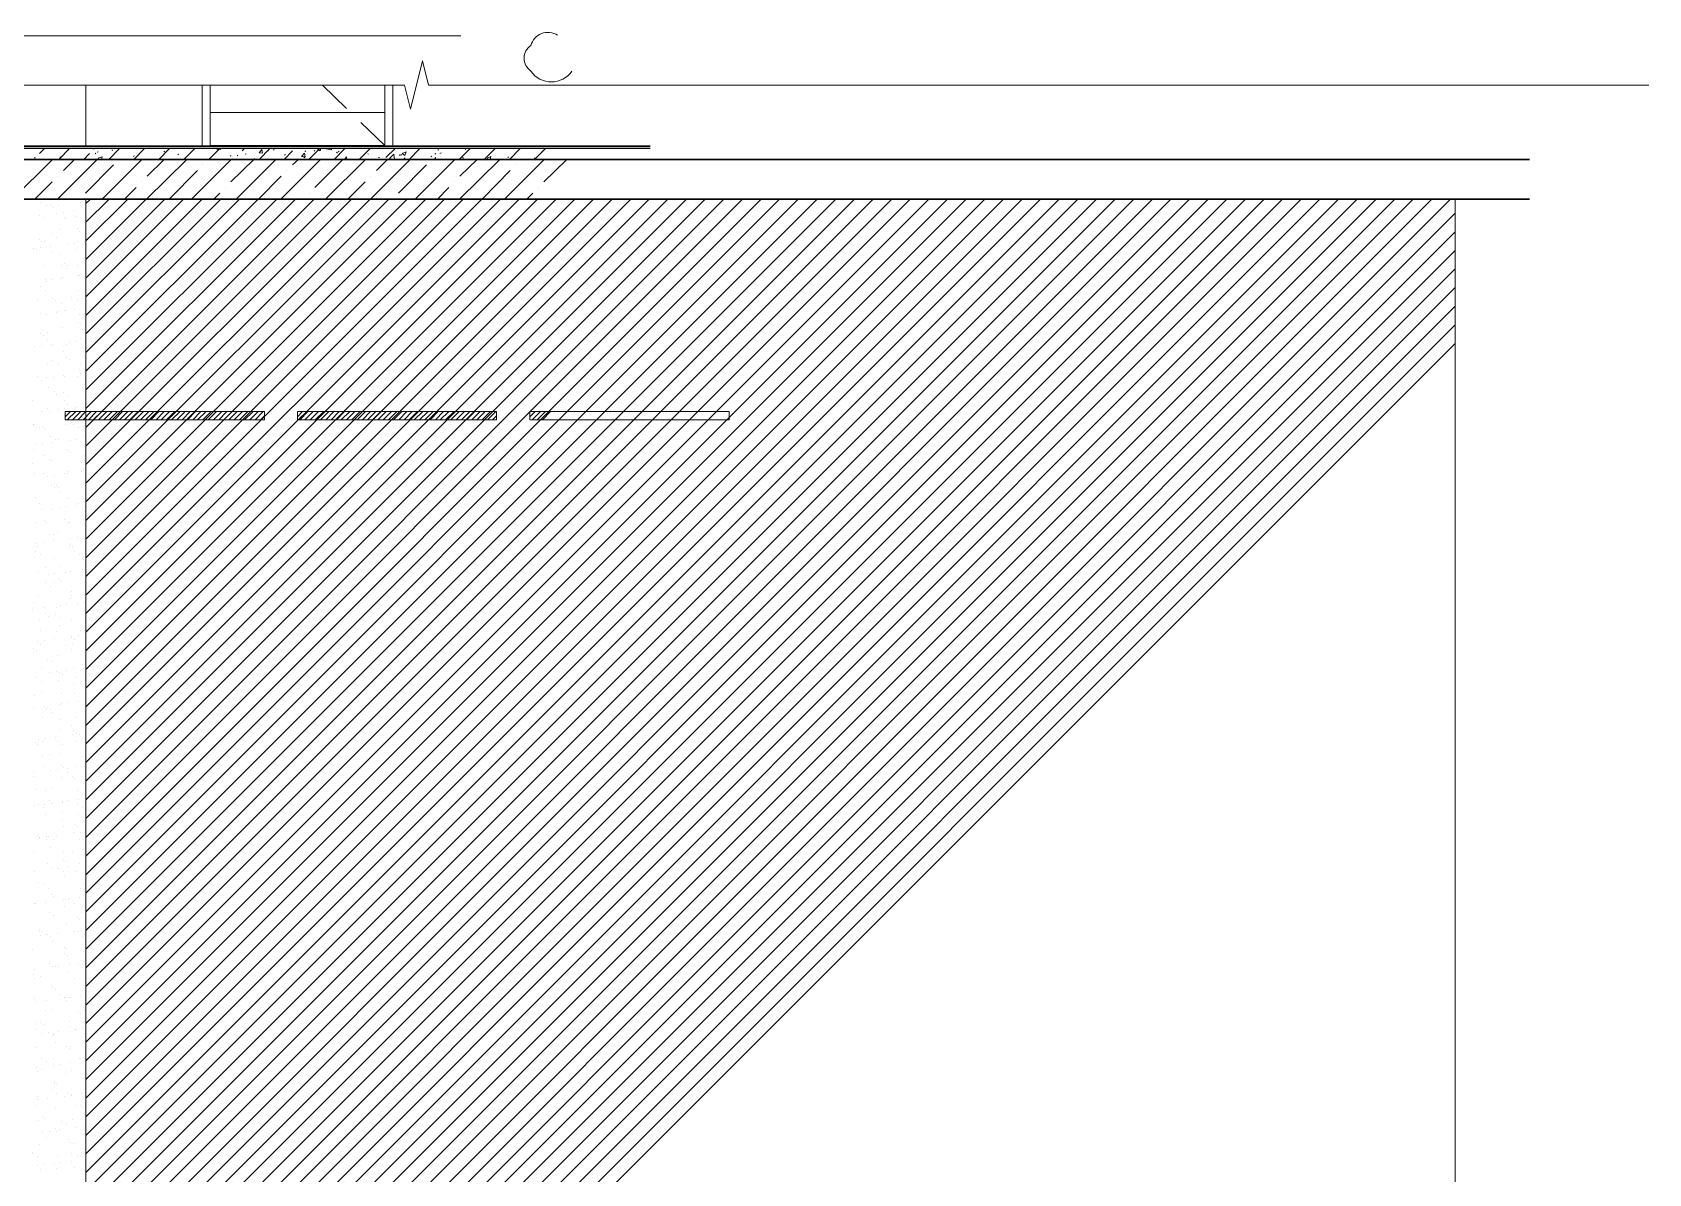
# Model space of a CAD drawing. Header units: millimetres. Extents: x -356862 to 418287, y 0 to 839748.
# Drawn here: x 408325 to 418287, y 771051 to 778084 of the extents above; entities that cross this region are included whole.
import ezdxf

# ---------------------------------------------------------------- set-up
doc = ezdxf.new("R2010")
doc.units = ezdxf.units.MM
doc.layers.add('PDF _Геометрия', color=7, linetype='Continuous', true_color=0xbababa)

msp = doc.modelspace()

# ---------------------------------------------------------------- linework, layer by layer
at = {"layer": 'PDF _Геометрия', "color": 251, "lineweight": 20, "true_color": 0x545454}
msp.add_lwpolyline([(407541.8742, 775773.0738), (407541.8742, 775799.0532), (407541.8742, 778063.5893), (407695.5855, 778063.5893), (410964.6577, 778063.5893)], dxfattribs=at)
at = {"layer": 'PDF _Геометрия', "color": 7, "lineweight": 5}
for points in [[(418286.5134, 777758.3315), (410765.4824, 777758.3315), (410728.6783, 777907.713), (410655.0701, 777611.1151), (410618.266, 777758.3315), (403097.235, 777758.3315), (403008.4721, 777758.3315)], [(409371.2556, 777383.7955), (409371.2556, 777758.3315)], [(409421.0495, 777589.4656), (409421.0495, 777758.3315)], [(410113.833, 777758.3315), (410261.0495, 777615.445)], [(410349.8123, 777528.847), (410497.0288, 777385.9604)], [(412131.5649, 777383.7955), (403097.235, 777383.7955)], [(412131.5649, 777379.4656), (403097.235, 777379.4656)], [(412131.5649, 777368.6408), (403097.235, 777368.6408)]]:
    msp.add_lwpolyline(points, dxfattribs=at)
at = {"layer": 'PDF _Геометрия', "color": 7, "lineweight": 9}
for points in [[(408654.6577, 777758.3315), (408654.6577, 777383.7955)], [(408654.6577, 777056.8882), (408654.6577, 768791.1151)]]:
    msp.add_lwpolyline(points, dxfattribs=at)
at = {"layer": 'PDF _Геометрия', "color": 7, "lineweight": 5}
for points in [[(410497.0288, 777589.4656), (410497.0288, 777758.3315)], [(410546.8227, 777383.7955), (410546.8227, 777758.3315)], [(410497.0288, 777385.9604), (410497.0288, 777589.4656), (409421.0495, 777589.4656), (409421.0495, 777385.9604)]]:
    msp.add_lwpolyline(points, close=True, dxfattribs=at)
at = {"layer": 'PDF _Геометрия', "lineweight": 5}
for points in [[(408368.8845, 777338.3315), (408399.1938, 777368.6408)], [(408392.6989, 777364.3109), (408397.0288, 777368.6408)], [(408487.9567, 777301.5274), (408552.9051, 777368.6408)], [(408641.668, 777301.5274), (408676.3072, 777338.3315)], [(408702.2866, 777364.3109), (408708.7814, 777368.6408)], [(408710.9464, 777340.4965), (408715.2763, 777336.1666)], [(408723.9361, 777344.8264), (408730.4309, 777346.9913)], [(408795.3794, 777301.5274), (408862.4928, 777368.6408)], [(408814.8639, 777357.8161), (408821.3587, 777357.8161)], [(408949.0907, 777301.5274), (409016.2041, 777368.6408)], [(409104.967, 777301.5274), (409169.9154, 777368.6408)], [(409135.2763, 777346.9913), (409141.7711, 777351.3212)], [(409258.6783, 777301.5274), (409325.7917, 777368.6408)], [(409410.2247, 777301.5274), (409412.3897, 777301.5274), (409479.5031, 777368.6408)], [(409436.2041, 777368.6408), (409438.369, 777366.4759)], [(409481.668, 777368.6408), (409483.833, 777362.146), (409462.1835, 777364.3109), (409464.3484, 777368.6408)], [(409618.0598, 777353.4862), (409633.2144, 777368.6408)], [(409618.0598, 777368.6408), (409622.3897, 777366.4759)], [(409635.3794, 777334.0017), (409641.8742, 777336.1666)], [(409721.9773, 777301.5274), (409789.0907, 777368.6408)], [(409773.9361, 777353.4862), (409780.4309, 777353.4862)], [(409810.7402, 777362.146), (409815.0701, 777357.8161)], [(409875.6886, 777301.5274), (409927.6474, 777353.4862)], [(410003.4206, 777353.4862), (410009.9154, 777349.1563)], [(410029.4, 777301.5274), (410096.5134, 777368.6408)], [(410061.8742, 777351.3212), (410066.2041, 777355.6511)], [(410103.0082, 777368.6408), (410098.6783, 777353.4862), (410081.3587, 777366.4759), (410087.8536, 777368.6408)], [(410167.9567, 777368.6408), (410167.9567, 777359.981), (410135.4824, 777366.4759), (410139.8123, 777368.6408)], [(410185.2763, 777301.5274), (410250.2247, 777368.6408)], [(410198.266, 777344.8264), (410204.7608, 777340.4965)], [(410209.0907, 777351.3212), (410215.5855, 777346.9913)], [(410338.9876, 777301.5274), (410406.101, 777368.6408)], [(410393.1113, 777336.1666), (410397.4412, 777334.0017)], [(410503.5237, 777312.3522), (410559.8123, 777368.6408)], [(410646.4103, 777301.5274), (410713.5237, 777368.6408)], [(410804.4515, 777334.0017), (410810.9464, 777338.3315)], [(410823.9361, 777359.981), (410830.4309, 777359.981)], [(410836.9257, 777338.3315), (410843.4206, 777342.6614)], [(410955.9979, 777301.5274), (411023.1113, 777368.6408)], [(410992.802, 777359.981), (410997.1319, 777362.146)], [(411109.7093, 777301.5274), (411176.8227, 777368.6408)], [(411265.5855, 777301.5274), (411330.534, 777368.6408)], [(411419.2969, 777301.5274), (411486.4103, 777368.6408)], [(411466.9257, 777353.4862), (411471.2556, 777349.1563)], [(408202.1835, 777056.8882), (408448.9876, 777301.5274)], [(408338.5752, 777308.0223), (408342.9051, 777312.3522)], [(408479.2969, 777056.8882), (408723.9361, 777301.5274)], [(408494.4515, 777314.5171), (408500.9464, 777316.6821)], [(408498.7814, 777303.6924), (408500.9464, 777301.5274)], [(408516.101, 777232.2491), (408585.3794, 777301.5274)], [(408652.4928, 777093.6924), (408825.6886, 777266.8882)], [(408736.9257, 777301.5274), (408730.4309, 777308.0223), (408754.2453, 777316.6821), (408749.9154, 777301.5274)], [(408754.2453, 777056.8882), (408998.8845, 777301.5274)], [(408860.3278, 777301.5274), (408860.3278, 777301.5274)], [(408946.9257, 777318.847), (408953.4206, 777323.1769)], [(409029.1938, 777056.8882), (409275.9979, 777301.5274)], [(409031.3587, 777197.6099), (409137.4412, 777301.5274)], [(409221.8742, 777334.0017), (409226.2041, 777329.6718)], [(409306.3072, 777056.8882), (409550.9464, 777301.5274)], [(409375.5855, 777266.8882), (409375.5855, 777266.8882)], [(409544.4515, 777323.1769), (409550.9464, 777323.1769)], [(409548.7814, 777162.9707), (409689.5031, 777301.5274)], [(409581.2556, 777056.8882), (409825.8948, 777301.5274)], [(409587.7505, 777323.1769), (409592.0804, 777327.5068)], [(409691.668, 777301.5274), (409695.9979, 777305.8573)], [(409856.2041, 777056.8882), (410100.8433, 777301.5274)], [(409877.8536, 777327.5068), (409884.3484, 777331.8367)], [(409927.6474, 777266.8882), (409964.4515, 777301.5274)], [(409996.9257, 777316.6821), (410003.4206, 777310.1872)], [(410066.2041, 777128.3315), (410237.235, 777301.5274)], [(410131.1526, 777056.8882), (410377.9567, 777301.5274)], [(410248.0598, 777301.5274), (410261.0495, 777316.6821), (410263.2144, 777301.5274)], [(410408.266, 777056.8882), (410652.9051, 777301.5274)], [(410445.0701, 777232.2491), (410514.3484, 777301.5274)], [(410458.0598, 777312.3522), (410464.5546, 777312.3522)], [(410542.4928, 777301.5274), (410525.1732, 777305.8573), (410553.3175, 777334.0017), (410557.6474, 777301.5274)], [(410581.4618, 777093.6924), (410754.6577, 777266.8882)], [(410585.7917, 777329.6718), (410592.2866, 777325.3419)], [(410594.4515, 777329.6718), (410600.9464, 777329.6718)], [(410616.101, 777305.8573), (410622.5959, 777310.1872)], [(410683.2144, 777056.8882), (410927.8536, 777301.5274)], [(410780.6371, 777321.012), (410787.1319, 777316.6821)], [(410789.2969, 777301.5274), (410789.2969, 777301.5274)], [(410802.2866, 777301.5274), (410810.9464, 777312.3522)], [(410958.1629, 777056.8882), (411204.967, 777301.5274)], [(410960.3278, 777197.6099), (411066.4103, 777301.5274)], [(410975.4824, 777312.3522), (410981.9773, 777308.0223)], [(411146.5134, 777301.5274), (411150.8433, 777318.847), (411127.0288, 777308.0223), (411133.5237, 777301.5274)], [(411170.3278, 777303.6924), (411172.4928, 777301.5274)], [(411235.2763, 777056.8882), (411479.9154, 777301.5274)], [(411254.7608, 777316.6821), (411259.0907, 777312.3522)], [(411304.5546, 777266.8882), (411304.5546, 777266.8882)], [(411339.1938, 777301.5274), (411341.3587, 777301.5274)], [(411417.1319, 777308.0223), (411423.6268, 777308.0223)], [(411477.7505, 777162.9707), (411618.4721, 777301.5274)], [(408340.7402, 777056.8882), (408446.8227, 777162.9707)], [(408481.4618, 777197.6099), (408481.4618, 777197.6099)], [(408996.7196, 777162.9707), (408996.7196, 777162.9707)], [(409169.9154, 777059.0532), (409343.1113, 777232.2491)], [(409717.6474, 777056.8882), (409858.369, 777197.6099)], [(409893.0082, 777232.2491), (409893.0082, 777232.2491)], [(410269.7093, 777056.8882), (410375.7917, 777162.9707)], [(410410.4309, 777197.6099), (410410.4309, 777197.6099)], [(410925.6886, 777162.9707), (410925.6886, 777162.9707)], [(411098.8845, 777059.0532), (411269.9154, 777232.2491)], [(408617.8536, 777059.0532), (408617.8536, 777059.0532)], [(408892.802, 777056.8882), (408964.2453, 777128.3315)], [(409442.6989, 777056.8882), (409479.5031, 777093.6924)], [(409514.1422, 777128.3315), (409514.1422, 777128.3315)], [(409994.7608, 777056.8882), (409996.9257, 777059.0532)], [(410031.5649, 777093.6924), (410031.5649, 777093.6924)], [(410546.8227, 777059.0532), (410546.8227, 777059.0532)], [(410821.7711, 777056.8882), (410891.0495, 777128.3315)], [(411371.668, 777056.8882), (411408.4721, 777093.6924)], [(411443.1113, 777128.3315), (411443.1113, 777128.3315)]]:
    msp.add_lwpolyline(points, dxfattribs=at)
for points in [[(409739.2969, 777362.146), (409743.6268, 777340.4965), (409721.9773, 777342.6614)], [(410001.2556, 777340.4965), (410005.5855, 777316.6821), (409983.9361, 777318.847)], [(410629.0907, 777346.9913), (410620.4309, 777325.3419), (410603.1113, 777338.3315)]]:
    msp.add_lwpolyline(points, close=True, dxfattribs=at)
at = {"layer": 'PDF _Геометрия', "color": 7, "lineweight": 30}
for points in [[(417552.5959, 777301.5274), (403097.235, 777301.5274)], [(403097.235, 777056.8882), (417552.5959, 777056.8882)]]:
    msp.add_lwpolyline(points, dxfattribs=at)
at = {"layer": 'PDF _Геометрия', "color": 24, "lineweight": 18, "true_color": 0xa12502}
msp.add_lwpolyline([(407938.0598, 768791.1151), (408654.6577, 768791.1151), (408654.6577, 777056.8882), (407938.0598, 777056.8882)], close=True, dxfattribs=at)
for points in [[(408377.5443, 777037.4037), (408377.5443, 777037.4037)], [(408620.0185, 777037.4037), (408620.0185, 777037.4037)], [(408366.7196, 776957.3006), (408366.7196, 776957.3006)], [(408390.534, 776944.3109), (408390.534, 776944.3109)], [(408410.0185, 777015.7542), (408410.0185, 777015.7542)], [(408440.3278, 777020.0841), (408440.3278, 777020.0841)], [(408455.4824, 777007.0944), (408455.4824, 777007.0944)], [(408472.802, 776970.2903), (408472.802, 776970.2903)], [(408485.7917, 777017.9192), (408485.7917, 777017.9192)], [(408513.9361, 776976.7852), (408513.9361, 776976.7852)], [(408522.5959, 776944.3109), (408522.5959, 776944.3109)], [(408529.0907, 776939.981), (408529.0907, 776939.981)], [(408576.7196, 776985.445), (408576.7196, 776985.445)], [(408596.2041, 776948.6408), (408596.2041, 776948.6408)], [(408654.6577, 777015.7542), (408654.6577, 777015.7542)], [(408440.3278, 776842.5584), (408440.3278, 776842.5584)], [(408490.1216, 776866.3728), (408490.1216, 776866.3728)], [(408600.534, 776872.8676), (408600.534, 776872.8676)], [(408613.5237, 776859.8779), (408613.5237, 776859.8779)], [(408334.2453, 776751.6305), (408334.2453, 776751.6305)], [(408349.4, 776745.1357), (408349.4, 776745.1357)], [(408366.7196, 776805.7542), (408366.7196, 776805.7542)], [(408375.3794, 776755.9604), (408375.3794, 776755.9604)], [(408379.7093, 776792.7645), (408379.7093, 776792.7645)], [(408397.0288, 776794.9295), (408397.0288, 776794.9295)], [(408438.1629, 776764.6202), (408438.1629, 776764.6202)], [(408474.967, 776820.9089), (408474.967, 776820.9089)], [(408544.2453, 776779.7748), (408544.2453, 776779.7748)], [(408585.3794, 776784.1047), (408585.3794, 776784.1047)], [(408591.8742, 776745.1357), (408591.8742, 776745.1357)], [(408600.534, 776797.0944), (408600.534, 776797.0944)], [(408648.1629, 776792.7645), (408648.1629, 776792.7645)], [(408401.3587, 776645.548), (408401.3587, 776645.548)], [(408446.8227, 776729.981), (408446.8227, 776729.981)], [(408494.4515, 776716.9913), (408494.4515, 776716.9913)], [(408503.1113, 776645.548), (408503.1113, 776645.548)], [(408524.7608, 776658.5377), (408524.7608, 776658.5377)], [(408539.9154, 776645.548), (408539.9154, 776645.548)], [(408604.8639, 776647.713), (408604.8639, 776647.713)], [(408407.8536, 776558.9501), (408407.8536, 776558.9501)], [(408412.1835, 776550.2903), (408412.1835, 776550.2903)], [(408446.8227, 776563.28), (408446.8227, 776563.28)], [(408500.9464, 776567.6099), (408500.9464, 776567.6099)], [(408511.7711, 776571.9398), (408511.7711, 776571.9398)], [(408537.7505, 776626.0635), (408537.7505, 776626.0635)], [(408607.0288, 776582.7645), (408607.0288, 776582.7645)], [(408617.8536, 776587.0944), (408617.8536, 776587.0944)], [(408373.2144, 776515.6511), (408373.2144, 776515.6511)], [(408405.6886, 776494.0017), (408405.6886, 776494.0017)], [(408451.1526, 776444.2078), (408451.1526, 776444.2078)], [(408565.8948, 776450.7027), (408565.8948, 776450.7027)], [(408609.1938, 776496.1666), (408609.1938, 776496.1666)], [(408358.0598, 776429.0532), (408358.0598, 776429.0532)], [(408373.2144, 776353.28), (408373.2144, 776353.28)], [(408410.0185, 776344.6202), (408410.0185, 776344.6202)], [(408466.3072, 776431.2181), (408466.3072, 776431.2181)], [(408474.967, 776355.445), (408474.967, 776355.445)], [(408479.2969, 776366.2697), (408479.2969, 776366.2697)], [(408505.2763, 776416.0635), (408505.2763, 776416.0635)], [(408520.4309, 776372.7645), (408520.4309, 776372.7645)], [(408533.4206, 776368.4346), (408533.4206, 776368.4346)], [(408583.2144, 776379.2594), (408583.2144, 776379.2594)], [(408600.534, 776431.2181), (408600.534, 776431.2181)], [(408615.6886, 776346.7852), (408615.6886, 776346.7852)], [(408386.2041, 776255.8573), (408386.2041, 776255.8573)], [(408509.6062, 776266.6821), (408509.6062, 776266.6821)], [(408611.3587, 776296.9913), (408611.3587, 776296.9913)], [(408624.3484, 776284.0017), (408624.3484, 776284.0017)], [(408630.8433, 776255.8573), (408630.8433, 776255.8573)], [(408340.7402, 776145.445), (408340.7402, 776145.445)], [(408375.3794, 776229.8779), (408375.3794, 776229.8779)], [(408381.8742, 776151.9398), (408381.8742, 776151.9398)], [(408390.534, 776216.8882), (408390.534, 776216.8882)], [(408416.5134, 776193.0738), (408416.5134, 776193.0738)], [(408420.8433, 776234.2078), (408420.8433, 776234.2078)], [(408444.6577, 776160.5996), (408444.6577, 776160.5996)], [(408457.6474, 776154.1047), (408457.6474, 776154.1047)], [(408537.7505, 776158.4346), (408537.7505, 776158.4346)], [(408550.7402, 776173.5893), (408550.7402, 776173.5893)], [(408591.8742, 776180.0841), (408591.8742, 776180.0841)], [(408620.0185, 776197.4037), (408620.0185, 776197.4037)], [(408654.6577, 776188.7439), (408654.6577, 776188.7439)], [(408420.8433, 776043.6924), (408420.8433, 776043.6924)], [(408451.1526, 776061.012), (408451.1526, 776061.012)], [(408513.9361, 776115.1357), (408513.9361, 776115.1357)], [(408535.5855, 776082.6614), (408535.5855, 776082.6614)], [(408550.7402, 776069.6718), (408550.7402, 776069.6718)], [(408624.3484, 776045.8573), (408624.3484, 776045.8573)], [(408358.0598, 775963.5893), (408358.0598, 775963.5893)], [(408412.1835, 775954.9295), (408412.1835, 775954.9295)], [(408453.3175, 775959.2594), (408453.3175, 775959.2594)], [(408483.6268, 776039.3625), (408483.6268, 776039.3625)], [(408516.101, 775967.9192), (408516.101, 775967.9192)], [(408520.4309, 775965.7542), (408520.4309, 775965.7542)], [(408600.534, 775963.5893), (408600.534, 775963.5893)], [(408617.8536, 776006.8882), (408617.8536, 776006.8882)], [(408622.1835, 775980.9089), (408622.1835, 775980.9089)], [(408384.0391, 775939.7748), (408384.0391, 775939.7748)], [(408425.1732, 775894.3109), (408425.1732, 775894.3109)], [(408461.9773, 775868.3315), (408461.9773, 775868.3315)], [(408474.967, 775855.3419), (408474.967, 775855.3419)], [(408513.9361, 775866.1666), (408513.9361, 775866.1666)], [(408546.4103, 775844.5171), (408546.4103, 775844.5171)], [(408630.8433, 775896.4759), (408630.8433, 775896.4759)], [(408325.5855, 775816.3728), (408325.5855, 775816.3728)], [(408379.7093, 775747.0944), (408379.7093, 775747.0944)], [(408420.8433, 775768.7439), (408420.8433, 775768.7439)], [(408431.668, 775742.7645), (408431.668, 775742.7645)], [(408485.7917, 775762.2491), (408485.7917, 775762.2491)], [(408524.7608, 775816.3728), (408524.7608, 775816.3728)], [(408524.7608, 775766.579), (408524.7608, 775766.579)], [(408544.2453, 775792.5584), (408544.2453, 775792.5584)], [(408589.7093, 775775.2388), (408589.7093, 775775.2388)], [(408635.1732, 775747.0944), (408635.1732, 775747.0944)], [(408329.9154, 775666.9913), (408329.9154, 775666.9913)], [(408334.2453, 775669.1563), (408334.2453, 775669.1563)], [(408366.7196, 775647.5068), (408366.7196, 775647.5068)], [(408386.2041, 775654.0017), (408386.2041, 775654.0017)], [(408529.0907, 775664.8264), (408529.0907, 775664.8264)], [(408576.7196, 775669.1563), (408576.7196, 775669.1563)], [(408609.1938, 775649.6718), (408609.1938, 775649.6718)], [(408622.1835, 775721.1151), (408622.1835, 775721.1151)], [(408635.1732, 775708.1254), (408635.1732, 775708.1254)], [(408388.369, 775547.9192), (408388.369, 775547.9192)], [(408401.3587, 775641.012), (408401.3587, 775641.012)], [(408435.9979, 775593.3831), (408435.9979, 775593.3831)], [(408451.1526, 775554.414), (408451.1526, 775554.414)], [(408468.4721, 775578.2285), (408468.4721, 775578.2285)], [(408483.6268, 775573.8986), (408483.6268, 775573.8986)], [(408557.235, 775569.5687), (408557.235, 775569.5687)], [(408596.2041, 775573.8986), (408596.2041, 775573.8986)], [(408639.5031, 775595.548), (408639.5031, 775595.548)], [(408334.2453, 775515.445), (408334.2453, 775515.445)], [(408347.235, 775541.4243), (408347.235, 775541.4243)], [(408397.0288, 775474.3109), (408397.0288, 775474.3109)], [(408429.5031, 775452.6614), (408429.5031, 775452.6614)], [(408440.3278, 775444.0017), (408440.3278, 775444.0017)], [(408533.4206, 775515.445), (408533.4206, 775515.445)], [(408546.4103, 775506.7852), (408546.4103, 775506.7852)], [(408561.5649, 775493.7955), (408561.5649, 775493.7955)], [(408639.5031, 775474.3109), (408639.5031, 775474.3109)], [(408643.833, 775446.1666), (408643.833, 775446.1666)], [(408327.7505, 775424.5171), (408327.7505, 775424.5171)], [(408340.7402, 775366.0635), (408340.7402, 775366.0635)], [(408394.8639, 775363.8986), (408394.8639, 775363.8986)], [(408418.6783, 775348.7439), (408418.6783, 775348.7439)], [(408459.8123, 775355.2388), (408459.8123, 775355.2388)], [(408522.5959, 775363.8986), (408522.5959, 775363.8986)], [(408539.9154, 775363.8986), (408539.9154, 775363.8986)], [(408546.4103, 775376.8882), (408546.4103, 775376.8882)], [(408628.6783, 775431.012), (408628.6783, 775431.012)], [(408628.6783, 775376.8882), (408628.6783, 775376.8882)], [(408444.6577, 775292.4553), (408444.6577, 775292.4553)], [(408459.8123, 775279.4656), (408459.8123, 775279.4656)], [(408472.802, 775292.4553), (408472.802, 775292.4553)], [(408485.7917, 775279.4656), (408485.7917, 775279.4656)], [(408492.2866, 775257.8161), (408492.2866, 775257.8161)], [(408650.3278, 775294.6202), (408650.3278, 775294.6202)], [(408345.0701, 775216.6821), (408345.0701, 775216.6821)], [(408366.7196, 775182.0429), (408366.7196, 775182.0429)], [(408490.1216, 775156.0635), (408490.1216, 775156.0635)], [(408531.2556, 775162.5584), (408531.2556, 775162.5584)], [(408544.2453, 775214.5171), (408544.2453, 775214.5171)], [(408555.0701, 775216.6821), (408555.0701, 775216.6821)], [(408594.0391, 775171.2181), (408594.0391, 775171.2181)], [(408611.3587, 775182.0429), (408611.3587, 775182.0429)], [(408633.0082, 775145.2388), (408633.0082, 775145.2388)], [(408654.6577, 775145.2388), (408654.6577, 775145.2388)], [(408349.4, 775065.1357), (408349.4, 775065.1357)], [(408384.0391, 775143.0738), (408384.0391, 775143.0738)], [(408397.0288, 775078.1254), (408397.0288, 775078.1254)], [(408412.1835, 775065.1357), (408412.1835, 775065.1357)], [(408451.1526, 775143.0738), (408451.1526, 775143.0738)], [(408522.5959, 775084.6202), (408522.5959, 775084.6202)], [(408548.5752, 775065.1357), (408548.5752, 775065.1357)], [(408555.0701, 775062.9707), (408555.0701, 775062.9707)], [(408645.9979, 775132.2491), (408645.9979, 775132.2491)], [(408431.668, 774987.1975), (408431.668, 774987.1975)], [(408455.4824, 774991.5274), (408455.4824, 774991.5274)], [(408455.4824, 774950.3934), (408455.4824, 774950.3934)], [(408479.2969, 775002.3522), (408479.2969, 775002.3522)], [(408561.5649, 774965.548), (408561.5649, 774965.548)], [(408602.6989, 774969.8779), (408602.6989, 774969.8779)], [(408336.4103, 774848.6408), (408336.4103, 774848.6408)], [(408342.9051, 774887.6099), (408342.9051, 774887.6099)], [(408351.5649, 774937.4037), (408351.5649, 774937.4037)], [(408353.7299, 774915.7542), (408353.7299, 774915.7542)], [(408375.3794, 774868.1254), (408375.3794, 774868.1254)], [(408392.6989, 774941.7336), (408392.6989, 774941.7336)], [(408555.0701, 774913.5893), (408555.0701, 774913.5893)], [(408557.235, 774930.9089), (408557.235, 774930.9089)], [(408572.3897, 774917.9192), (408572.3897, 774917.9192)], [(408585.3794, 774887.6099), (408585.3794, 774887.6099)], [(408617.8536, 774868.1254), (408617.8536, 774868.1254)], [(408639.5031, 774855.1357), (408639.5031, 774855.1357)], [(408360.2247, 774764.2078), (408360.2247, 774764.2078)], [(408405.6886, 774788.0223), (408405.6886, 774788.0223)], [(408459.8123, 774842.146), (408459.8123, 774842.146)], [(408464.1422, 774749.0532), (408464.1422, 774749.0532)], [(408494.4515, 774792.3522), (408494.4515, 774792.3522)], [(408529.0907, 774757.713), (408529.0907, 774757.713)], [(408559.4, 774764.2078), (408559.4, 774764.2078)], [(408635.1732, 774772.8676), (408635.1732, 774772.8676)], [(408405.6886, 774692.7645), (408405.6886, 774692.7645)], [(408425.1732, 774744.7233), (408425.1732, 774744.7233)], [(408438.1629, 774671.1151), (408438.1629, 774671.1151)], [(408464.1422, 774692.7645), (408464.1422, 774692.7645)], [(408483.6268, 774716.579), (408483.6268, 774716.579)], [(408496.6165, 774703.5893), (408496.6165, 774703.5893)], [(408648.1629, 774692.7645), (408648.1629, 774692.7645)], [(408329.9154, 774571.5274), (408329.9154, 774571.5274)], [(408364.5546, 774614.8264), (408364.5546, 774614.8264)], [(408496.6165, 774552.0429), (408496.6165, 774552.0429)], [(408537.7505, 774558.5377), (408537.7505, 774558.5377)], [(408557.235, 774597.5068), (408557.235, 774597.5068)], [(408563.7299, 774614.8264), (408563.7299, 774614.8264)], [(408565.8948, 774640.8058), (408565.8948, 774640.8058)], [(408600.534, 774565.0326), (408600.534, 774565.0326)], [(408641.668, 774569.3625), (408641.668, 774569.3625)], [(408327.7505, 774530.3934), (408327.7505, 774530.3934)], [(408368.8845, 774465.445), (408368.8845, 774465.445)], [(408390.534, 774539.0532), (408390.534, 774539.0532)], [(408407.8536, 774502.2491), (408407.8536, 774502.2491)], [(408423.0082, 774487.0944), (408423.0082, 774487.0944)], [(408468.4721, 774497.9192), (408468.4721, 774497.9192)], [(408470.6371, 774541.2181), (408470.6371, 774541.2181)], [(408500.9464, 774476.2697), (408500.9464, 774476.2697)], [(408568.0598, 774463.28), (408568.0598, 774463.28)], [(408377.5443, 774400.4965), (408377.5443, 774400.4965)], [(408474.967, 774391.8367), (408474.967, 774391.8367)], [(408490.1216, 774426.4759), (408490.1216, 774426.4759)], [(408568.0598, 774359.3625), (408568.0598, 774359.3625)], [(408568.0598, 774355.0326), (408568.0598, 774355.0326)], [(408609.1938, 774365.8573), (408609.1938, 774365.8573)], [(408620.0185, 774400.4965), (408620.0185, 774400.4965)], [(408334.2453, 774285.7542), (408334.2453, 774285.7542)], [(408347.235, 774272.7645), (408347.235, 774272.7645)], [(408358.0598, 774331.2181), (408358.0598, 774331.2181)], [(408375.3794, 774313.8986), (408375.3794, 774313.8986)], [(408399.1938, 774337.713), (408399.1938, 774337.713)], [(408461.9773, 774346.3728), (408461.9773, 774346.3728)], [(408531.2556, 774303.0738), (408531.2556, 774303.0738)], [(408563.7299, 774281.4243), (408563.7299, 774281.4243)], [(408574.5546, 774313.8986), (408574.5546, 774313.8986)], [(408583.2144, 774342.0429), (408583.2144, 774342.0429)], [(408650.3278, 774279.2594), (408650.3278, 774279.2594)], [(408379.7093, 774164.5171), (408379.7093, 774164.5171)], [(408416.5134, 774212.146), (408416.5134, 774212.146)], [(408440.3278, 774205.6511), (408440.3278, 774205.6511)], [(408479.2969, 774242.4553), (408479.2969, 774242.4553)], [(408533.4206, 774153.6924), (408533.4206, 774153.6924)], [(408578.8845, 774162.3522), (408578.8845, 774162.3522)], [(408639.5031, 774166.6821), (408639.5031, 774166.6821)], [(408351.5649, 774106.0635), (408351.5649, 774106.0635)], [(408384.0391, 774086.579), (408384.0391, 774086.579)], [(408429.5031, 774140.7027), (408429.5031, 774140.7027)], [(408470.6371, 774145.0326), (408470.6371, 774145.0326)], [(408483.6268, 774090.9089), (408483.6268, 774090.9089)], [(408494.4515, 774140.7027), (408494.4515, 774140.7027)], [(408507.4412, 774127.713), (408507.4412, 774127.713)], [(408576.7196, 774064.9295), (408576.7196, 774064.9295)], [(408594.0391, 774108.2285), (408594.0391, 774108.2285)], [(408626.5134, 774086.579), (408626.5134, 774086.579)], [(408340.7402, 773995.6511), (408340.7402, 773995.6511)], [(408384.0391, 774015.1357), (408384.0391, 774015.1357)], [(408503.1113, 774010.8058), (408503.1113, 774010.8058)], [(408542.0804, 773952.3522), (408542.0804, 773952.3522)], [(408583.2144, 774012.9707), (408583.2144, 774012.9707)], [(408607.0288, 773961.012), (408607.0288, 773961.012)], [(408652.4928, 773993.4862), (408652.4928, 773993.4862)], [(408332.0804, 773924.2078), (408332.0804, 773924.2078)], [(408388.369, 773863.5893), (408388.369, 773863.5893)], [(408397.0288, 773932.8676), (408397.0288, 773932.8676)], [(408414.3484, 773911.2181), (408414.3484, 773911.2181)], [(408418.6783, 773924.2078), (408418.6783, 773924.2078)], [(408433.833, 773911.2181), (408433.833, 773911.2181)], [(408446.8227, 773891.7336), (408446.8227, 773891.7336)], [(408490.1216, 773941.5274), (408490.1216, 773941.5274)], [(408500.9464, 773850.5996), (408500.9464, 773850.5996)], [(408503.1113, 773948.0223), (408503.1113, 773948.0223)], [(408587.5443, 773863.5893), (408587.5443, 773863.5893)], [(408494.4515, 773789.981), (408494.4515, 773789.981)], [(408565.8948, 773815.9604), (408565.8948, 773815.9604)], [(408574.5546, 773755.3419), (408574.5546, 773755.3419)], [(408578.8845, 773779.1563), (408578.8845, 773779.1563)], [(408594.0391, 773766.1666), (408594.0391, 773766.1666)], [(408613.5237, 773759.6718), (408613.5237, 773759.6718)], [(408345.0701, 773709.8779), (408345.0701, 773709.8779)], [(408358.0598, 773696.8882), (408358.0598, 773696.8882)], [(408364.5546, 773727.1975), (408364.5546, 773727.1975)], [(408394.8639, 773714.2078), (408394.8639, 773714.2078)], [(408405.6886, 773733.6924), (408405.6886, 773733.6924)], [(408468.4721, 773740.1872), (408468.4721, 773740.1872)], [(408477.1319, 773716.3728), (408477.1319, 773716.3728)], [(408509.6062, 773694.7233), (408509.6062, 773694.7233)], [(408594.0391, 773712.0429), (408594.0391, 773712.0429)], [(408386.2041, 773618.9501), (408386.2041, 773618.9501)], [(408399.1938, 773562.6614), (408399.1938, 773562.6614)], [(408427.3381, 773634.1047), (408427.3381, 773634.1047)], [(408498.7814, 773640.5996), (408498.7814, 773640.5996)], [(408503.1113, 773564.8264), (408503.1113, 773564.8264)], [(408518.266, 773551.8367), (408518.266, 773551.8367)], [(408598.369, 773562.6614), (408598.369, 773562.6614)], [(408628.6783, 773621.1151), (408628.6783, 773621.1151)], [(408645.9979, 773562.6614), (408645.9979, 773562.6614)], [(408329.9154, 773521.5274), (408329.9154, 773521.5274)], [(408329.9154, 773499.8779), (408329.9154, 773499.8779)], [(408435.9979, 773534.5171), (408435.9979, 773534.5171)], [(408477.1319, 773541.012), (408477.1319, 773541.012)], [(408505.2763, 773491.2181), (408505.2763, 773491.2181)], [(408539.9154, 773549.6718), (408539.9154, 773549.6718)], [(408539.9154, 773521.5274), (408539.9154, 773521.5274)], [(408572.3897, 773499.8779), (408572.3897, 773499.8779)], [(408585.3794, 773489.0532), (408585.3794, 773489.0532)], [(408351.5649, 773419.7748), (408351.5649, 773419.7748)], [(408403.5237, 773413.28), (408403.5237, 773413.28)], [(408448.9876, 773424.1047), (408448.9876, 773424.1047)], [(408602.6989, 773413.28), (408602.6989, 773413.28)], [(408611.3587, 773356.9913), (408611.3587, 773356.9913)], [(408338.5752, 773320.1872), (408338.5752, 773320.1872)], [(408360.2247, 773326.6821), (408360.2247, 773326.6821)], [(408392.6989, 773305.0326), (408392.6989, 773305.0326)], [(408401.3587, 773328.847), (408401.3587, 773328.847)], [(408407.8536, 773263.8986), (408407.8536, 773263.8986)], [(408429.5031, 773348.3315), (408429.5031, 773348.3315)], [(408444.6577, 773335.3419), (408444.6577, 773335.3419)], [(408507.4412, 773341.8367), (408507.4412, 773341.8367)], [(408509.6062, 773339.6718), (408509.6062, 773339.6718)], [(408511.7711, 773274.7233), (408511.7711, 773274.7233)], [(408548.5752, 773348.3315), (408548.5752, 773348.3315)], [(408602.6989, 773326.6821), (408602.6989, 773326.6821)], [(408609.1938, 773261.7336), (408609.1938, 773261.7336)], [(408635.1732, 773305.0326), (408635.1732, 773305.0326)], [(408511.7711, 773229.2594), (408511.7711, 773229.2594)], [(408513.9361, 773190.2903), (408513.9361, 773190.2903)], [(408589.7093, 773203.28), (408589.7093, 773203.28)], [(408602.6989, 773190.2903), (408602.6989, 773190.2903)], [(408620.0185, 773155.6511), (408620.0185, 773155.6511)], [(408355.8948, 773134.0017), (408355.8948, 773134.0017)], [(408368.8845, 773123.1769), (408368.8845, 773123.1769)], [(408368.8845, 773121.012), (408368.8845, 773121.012)], [(408410.0185, 773127.5068), (408410.0185, 773127.5068)], [(408414.3484, 773112.3522), (408414.3484, 773112.3522)], [(408423.0082, 773129.6718), (408423.0082, 773129.6718)], [(408438.1629, 773058.2285), (408438.1629, 773058.2285)], [(408455.4824, 773110.1872), (408455.4824, 773110.1872)], [(408472.802, 773136.1666), (408472.802, 773136.1666)], [(408578.8845, 773151.3212), (408578.8845, 773151.3212)], [(408613.5237, 773112.3522), (408613.5237, 773112.3522)], [(408332.0804, 773034.414), (408332.0804, 773034.414)], [(408418.6783, 772962.9707), (408418.6783, 772962.9707)], [(408513.9361, 772986.7852), (408513.9361, 772986.7852)], [(408518.266, 773038.7439), (408518.266, 773038.7439)], [(408529.0907, 772973.7955), (408529.0907, 772973.7955)], [(408574.5546, 773034.414), (408574.5546, 773034.414)], [(408617.8536, 772960.8058), (408617.8536, 772960.8058)], [(408652.4928, 772958.6408), (408652.4928, 772958.6408)], [(408336.4103, 772915.3419), (408336.4103, 772915.3419)], [(408442.4928, 772930.4965), (408442.4928, 772930.4965)], [(408481.4618, 772934.8264), (408481.4618, 772934.8264)], [(408485.7917, 772934.8264), (408485.7917, 772934.8264)], [(408518.266, 772915.3419), (408518.266, 772915.3419)], [(408524.7608, 772889.3625), (408524.7608, 772889.3625)], [(408546.4103, 772943.4862), (408546.4103, 772943.4862)], [(408596.2041, 772913.1769), (408596.2041, 772913.1769)], [(408362.3897, 772843.8986), (408362.3897, 772843.8986)], [(408394.8639, 772837.4037), (408394.8639, 772837.4037)], [(408423.0082, 772811.4243), (408423.0082, 772811.4243)], [(408440.3278, 772772.4553), (408440.3278, 772772.4553)], [(408455.4824, 772759.4656), (408455.4824, 772759.4656)], [(408622.1835, 772811.4243), (408622.1835, 772811.4243)], [(408637.3381, 772839.5687), (408637.3381, 772839.5687)], [(408338.5752, 772718.3315), (408338.5752, 772718.3315)], [(408345.0701, 772716.1666), (408345.0701, 772716.1666)], [(408407.8536, 772724.8264), (408407.8536, 772724.8264)], [(408427.3381, 772662.0429), (408427.3381, 772662.0429)], [(408513.9361, 772737.8161), (408513.9361, 772737.8161)], [(408522.5959, 772696.6821), (408522.5959, 772696.6821)], [(408529.0907, 772739.981), (408529.0907, 772739.981)], [(408548.5752, 772739.981), (408548.5752, 772739.981)], [(408555.0701, 772744.3109), (408555.0701, 772744.3109)], [(408583.2144, 772718.3315), (408583.2144, 772718.3315)], [(408617.8536, 772750.8058), (408617.8536, 772750.8058)], [(408628.6783, 772662.0429), (408628.6783, 772662.0429)], [(408366.7196, 772558.1254), (408366.7196, 772558.1254)], [(408457.6474, 772642.5584), (408457.6474, 772642.5584)], [(408533.4206, 772588.4346), (408533.4206, 772588.4346)], [(408600.534, 772627.4037), (408600.534, 772627.4037)], [(408613.5237, 772614.414), (408613.5237, 772614.414)], [(408368.8845, 772545.1357), (408368.8845, 772545.1357)], [(408375.3794, 772516.9913), (408375.3794, 772516.9913)], [(408379.7093, 772545.1357), (408379.7093, 772545.1357)], [(408403.5237, 772523.4862), (408403.5237, 772523.4862)], [(408416.5134, 772523.4862), (408416.5134, 772523.4862)], [(408433.833, 772512.6614), (408433.833, 772512.6614)], [(408446.8227, 772482.3522), (408446.8227, 772482.3522)], [(408479.2969, 772532.146), (408479.2969, 772532.146)], [(408585.3794, 772545.1357), (408585.3794, 772545.1357)], [(408611.3587, 772545.1357), (408611.3587, 772545.1357)], [(408626.5134, 772551.6305), (408626.5134, 772551.6305)], [(408633.0082, 772510.4965), (408633.0082, 772510.4965)], [(408645.9979, 772523.4862), (408645.9979, 772523.4862)], [(408327.7505, 772430.3934), (408327.7505, 772430.3934)], [(408438.1629, 772361.1151), (408438.1629, 772361.1151)], [(408520.4309, 772447.713), (408520.4309, 772447.713)], [(408524.7608, 772410.9089), (408524.7608, 772410.9089)], [(408537.7505, 772439.0532), (408537.7505, 772439.0532)], [(408539.9154, 772397.9192), (408539.9154, 772397.9192)], [(408637.3381, 772361.1151), (408637.3381, 772361.1151)], [(408332.0804, 772281.012), (408332.0804, 772281.012)], [(408340.7402, 772311.3212), (408340.7402, 772311.3212)], [(408373.2144, 772268.0223), (408373.2144, 772268.0223)], [(408431.668, 772348.1254), (408431.668, 772348.1254)], [(408446.8227, 772326.4759), (408446.8227, 772326.4759)], [(408466.3072, 772328.6408), (408466.3072, 772328.6408)], [(408487.9567, 772330.8058), (408487.9567, 772330.8058)], [(408544.2453, 772289.6718), (408544.2453, 772289.6718)], [(408550.7402, 772339.4656), (408550.7402, 772339.4656)], [(408607.0288, 772337.3006), (408607.0288, 772337.3006)], [(408340.7402, 772252.8676), (408340.7402, 772252.8676)], [(408442.4928, 772211.7336), (408442.4928, 772211.7336)], [(408451.1526, 772196.579), (408451.1526, 772196.579)], [(408466.3072, 772183.5893), (408466.3072, 772183.5893)], [(408583.2144, 772252.8676), (408583.2144, 772252.8676)], [(408641.668, 772209.5687), (408641.668, 772209.5687)], [(408338.5752, 772131.6305), (408338.5752, 772131.6305)], [(408349.4, 772109.981), (408349.4, 772109.981)], [(408403.5237, 772058.0223), (408403.5237, 772058.0223)], [(408414.3484, 772118.6408), (408414.3484, 772118.6408)], [(408448.9876, 772062.3522), (408448.9876, 772062.3522)], [(408494.4515, 772153.28), (408494.4515, 772153.28)], [(408520.4309, 772133.7955), (408520.4309, 772133.7955)], [(408529.0907, 772133.7955), (408529.0907, 772133.7955)], [(408533.4206, 772120.8058), (408533.4206, 772120.8058)], [(408548.5752, 772138.1254), (408548.5752, 772138.1254)], [(408559.4, 772138.1254), (408559.4, 772138.1254)], [(408624.3484, 772146.7852), (408624.3484, 772146.7852)], [(408645.9979, 772058.0223), (408645.9979, 772058.0223)], [(408648.1629, 772060.1872), (408648.1629, 772060.1872)], [(408342.9051, 771980.0841), (408342.9051, 771980.0841)], [(408375.3794, 771982.2491), (408375.3794, 771982.2491)], [(408390.534, 771969.2594), (408390.534, 771969.2594)], [(408552.9051, 771988.7439), (408552.9051, 771988.7439)], [(408559.4, 771958.4346), (408559.4, 771958.4346)], [(408611.3587, 772051.5274), (408611.3587, 772051.5274)], [(408624.3484, 772036.3728), (408624.3484, 772036.3728)], [(408349.4, 771936.7852), (408349.4, 771936.7852)], [(408381.8742, 771912.9707), (408381.8742, 771912.9707)], [(408423.0082, 771919.4656), (408423.0082, 771919.4656)], [(408453.3175, 771910.8058), (408453.3175, 771910.8058)], [(408457.6474, 771906.4759), (408457.6474, 771906.4759)], [(408466.3072, 771861.012), (408466.3072, 771861.012)], [(408485.7917, 771925.9604), (408485.7917, 771925.9604)], [(408591.8742, 771941.1151), (408591.8742, 771941.1151)], [(408591.8742, 771936.7852), (408591.8742, 771936.7852)], [(408630.8433, 771945.445), (408630.8433, 771945.445)], [(408652.4928, 771910.8058), (408652.4928, 771910.8058)], [(408347.235, 771830.7027), (408347.235, 771830.7027)], [(408379.7093, 771763.5893), (408379.7093, 771763.5893)], [(408457.6474, 771761.4243), (408457.6474, 771761.4243)], [(408535.5855, 771835.0326), (408535.5855, 771835.0326)], [(408550.7402, 771822.0429), (408550.7402, 771822.0429)], [(408559.4, 771837.1975), (408559.4, 771837.1975)], [(408617.8536, 771761.4243), (408617.8536, 771761.4243)], [(408622.1835, 771763.5893), (408622.1835, 771763.5893)], [(408347.235, 771707.3006), (408347.235, 771707.3006)], [(408353.7299, 771681.3212), (408353.7299, 771681.3212)], [(408384.0391, 771692.146), (408384.0391, 771692.146)], [(408412.1835, 771741.9398), (408412.1835, 771741.9398)], [(408453.3175, 771720.2903), (408453.3175, 771720.2903)], [(408494.4515, 771726.7852), (408494.4515, 771726.7852)], [(408529.0907, 771666.1666), (408529.0907, 771666.1666)], [(408557.235, 771735.445), (408557.235, 771735.445)], [(408563.7299, 771687.8161), (408563.7299, 771687.8161)], [(408654.6577, 771741.9398), (408654.6577, 771741.9398)], [(408442.4928, 771568.7439), (408442.4928, 771568.7439)], [(408461.9773, 771620.7027), (408461.9773, 771620.7027)], [(408461.9773, 771609.8779), (408461.9773, 771609.8779)], [(408474.967, 771607.713), (408474.967, 771607.713)], [(408349.4, 771471.3212), (408349.4, 771471.3212)], [(408355.8948, 771505.9604), (408355.8948, 771505.9604)], [(408358.0598, 771529.7748), (408358.0598, 771529.7748)], [(408418.6783, 771514.6202), (408418.6783, 771514.6202)], [(408468.4721, 771460.4965), (408468.4721, 771460.4965)], [(408474.967, 771547.0944), (408474.967, 771547.0944)], [(408524.7608, 771527.6099), (408524.7608, 771527.6099)], [(408544.2453, 771544.9295), (408544.2453, 771544.9295)], [(408565.8948, 771534.1047), (408565.8948, 771534.1047)], [(408568.0598, 771538.4346), (408568.0598, 771538.4346)], [(408591.8742, 771471.3212), (408591.8742, 771471.3212)], [(408622.1835, 771473.4862), (408622.1835, 771473.4862)], [(408628.6783, 771542.7645), (408628.6783, 771542.7645)], [(408635.1732, 771460.4965), (408635.1732, 771460.4965)], [(408362.3897, 771380.3934), (408362.3897, 771380.3934)], [(408386.2041, 771406.3728), (408386.2041, 771406.3728)], [(408401.3587, 771393.3831), (408401.3587, 771393.3831)], [(408505.2763, 771371.7336), (408505.2763, 771371.7336)], [(408572.3897, 771386.8882), (408572.3897, 771386.8882)], [(408388.369, 771308.9501), (408388.369, 771308.9501)], [(408412.1835, 771276.4759), (408412.1835, 771276.4759)], [(408427.3381, 771313.28), (408427.3381, 771313.28)], [(408468.4721, 771330.5996), (408468.4721, 771330.5996)], [(408472.802, 771311.1151), (408472.802, 771311.1151)], [(408492.2866, 771321.9398), (408492.2866, 771321.9398)], [(408537.7505, 771352.2491), (408537.7505, 771352.2491)], [(408546.4103, 771259.1563), (408546.4103, 771259.1563)], [(408596.2041, 771337.0944), (408596.2041, 771337.0944)], [(408637.3381, 771341.4243), (408637.3381, 771341.4243)], [(408325.5855, 771176.8882), (408325.5855, 771176.8882)], [(408327.7505, 771179.0532), (408327.7505, 771179.0532)], [(408366.7196, 771228.847), (408366.7196, 771228.847)], [(408477.1319, 771159.5687), (408477.1319, 771159.5687)], [(408561.5649, 771246.1666), (408561.5649, 771246.1666)], [(408568.0598, 771176.8882), (408568.0598, 771176.8882)], [(408578.8845, 771237.5068), (408578.8845, 771237.5068)], [(408628.6783, 771183.3831), (408628.6783, 771183.3831)], [(408353.7299, 771101.1151), (408353.7299, 771101.1151)], [(408358.0598, 771155.2388), (408358.0598, 771155.2388)], [(408373.2144, 771079.4656), (408373.2144, 771079.4656)], [(408394.8639, 771116.2697), (408394.8639, 771116.2697)], [(408459.8123, 771116.2697), (408459.8123, 771116.2697)], [(408474.967, 771081.6305), (408474.967, 771081.6305)], [(408498.7814, 771120.5996), (408498.7814, 771120.5996)], [(408563.7299, 771129.2594), (408563.7299, 771129.2594)], [(408583.2144, 771088.1254), (408583.2144, 771088.1254)], [(408600.534, 771157.4037), (408600.534, 771157.4037)]]:
    msp.add_lwpolyline(points, dxfattribs=at)
at = {"layer": 'PDF _Геометрия', "color": 171, "lineweight": 20, "true_color": 0x7f7fff}
msp.add_lwpolyline([(408654.6577, 777056.8882), (417093.6268, 777056.8882), (417093.6268, 768791.1151), (415047.7505, 768791.1151), (415047.7505, 770938.7439), (413872.1835, 770938.7439), (413872.1835, 768791.1151), (413155.5855, 768791.1151), (413155.5855, 770938.7439), (411980.0185, 770938.7439), (411980.0185, 768791.1151), (408654.6577, 768791.1151)], close=True, dxfattribs=at)
for points in [[(408654.6577, 777028.7439), (408682.802, 777056.8882)], [(408654.6577, 776914.0017), (408797.5443, 777056.8882)], [(408654.6577, 776799.2594), (408912.2866, 777056.8882)], [(408654.6577, 776684.5171), (409027.0288, 777056.8882)], [(408654.6577, 776569.7748), (409141.7711, 777056.8882)], [(408654.6577, 776455.0326), (409256.5134, 777056.8882)], [(408654.6577, 776340.2903), (409371.2556, 777056.8882)], [(408654.6577, 776225.548), (409485.9979, 777056.8882)], [(408654.6577, 776110.8058), (409600.7402, 777056.8882)], [(408654.6577, 775996.0635), (409715.4824, 777056.8882)], [(408654.6577, 775881.3212), (409832.3897, 777056.8882)], [(408654.6577, 775766.579), (409947.1319, 777056.8882)], [(408654.6577, 775649.6718), (410061.8742, 777056.8882)], [(408654.6577, 775534.9295), (410176.6165, 777056.8882)], [(408654.6577, 775420.1872), (410291.3587, 777056.8882)], [(408654.6577, 775305.445), (410406.101, 777056.8882)], [(408654.6577, 775190.7027), (410520.8433, 777056.8882)], [(408654.6577, 775075.9604), (410635.5855, 777056.8882)], [(408654.6577, 774961.2181), (410750.3278, 777056.8882)], [(408654.6577, 774846.4759), (410865.0701, 777056.8882)], [(408654.6577, 774731.7336), (410979.8123, 777056.8882)], [(408654.6577, 774616.9913), (411094.5546, 777056.8882)], [(408654.6577, 774502.2491), (411209.2969, 777056.8882)], [(408654.6577, 774387.5068), (411324.0391, 777056.8882)], [(408654.6577, 774272.7645), (411438.7814, 777056.8882)], [(408654.6577, 774158.0223), (411553.5237, 777056.8882)], [(408654.6577, 774043.28), (411668.266, 777056.8882)], [(408654.6577, 773928.5377), (411783.0082, 777056.8882)], [(408654.6577, 773813.7955), (411897.7505, 777056.8882)], [(408654.6577, 773699.0532), (412012.4928, 777056.8882)], [(408654.6577, 773584.3109), (412127.235, 777056.8882)], [(408654.6577, 773469.5687), (412241.9773, 777056.8882)], [(408654.6577, 773354.8264), (412356.7196, 777056.8882)], [(408654.6577, 773240.0841), (412471.4618, 777056.8882)], [(408654.6577, 773123.1769), (412586.2041, 777056.8882)], [(408654.6577, 773008.4346), (412700.9464, 777056.8882)], [(408654.6577, 772893.6924), (412815.6886, 777056.8882)], [(408654.6577, 772778.9501), (412930.4309, 777056.8882)], [(408654.6577, 772664.2078), (413045.1732, 777056.8882)], [(408654.6577, 772549.4656), (413162.0804, 777056.8882)], [(408654.6577, 772434.7233), (413276.8227, 777056.8882)], [(408654.6577, 772319.981), (413391.5649, 777056.8882)], [(408654.6577, 772205.2388), (413506.3072, 777056.8882)], [(408654.6577, 772090.4965), (413621.0495, 777056.8882)], [(408654.6577, 771975.7542), (413735.7917, 777056.8882)], [(408654.6577, 771861.012), (413850.534, 777056.8882)], [(408654.6577, 771746.2697), (413965.2763, 777056.8882)], [(408654.6577, 771631.5274), (414080.0185, 777056.8882)], [(408654.6577, 771516.7852), (414194.7608, 777056.8882)], [(408654.6577, 771402.0429), (414309.5031, 777056.8882)], [(408654.6577, 771287.3006), (414424.2453, 777056.8882)], [(408654.6577, 771172.5584), (414538.9876, 777056.8882)], [(408654.6577, 771057.8161), (414653.7299, 777056.8882)], [(408654.6577, 770943.0738), (414768.4721, 777056.8882)], [(408654.6577, 770828.3315), (414883.2144, 777056.8882)], [(408654.6577, 770713.5893), (414997.9567, 777056.8882)], [(408654.6577, 770596.6821), (415112.6989, 777056.8882)], [(408654.6577, 770481.9398), (415227.4412, 777056.8882)], [(408654.6577, 770367.1975), (415342.1835, 777056.8882)], [(408654.6577, 770252.4553), (415456.9257, 777056.8882)], [(408654.6577, 770137.713), (415571.668, 777056.8882)], [(408700.1216, 770070.5996), (415686.4103, 777056.8882)], [(408814.8639, 770070.5996), (415801.1526, 777056.8882)], [(408929.6062, 770070.5996), (415915.8948, 777056.8882)], [(409046.5134, 770070.5996), (416030.6371, 777056.8882)], [(409161.2556, 770070.5996), (416145.3794, 777056.8882)], [(409275.9979, 770070.5996), (416260.1216, 777056.8882)], [(409390.7402, 770070.5996), (416374.8639, 777056.8882)], [(409505.4824, 770070.5996), (416489.6062, 777056.8882)], [(409620.2247, 770070.5996), (416606.5134, 777056.8882)], [(409734.967, 770070.5996), (416721.2556, 777056.8882)], [(409849.7093, 770070.5996), (416835.9979, 777056.8882)], [(409960.1216, 770064.1047), (416950.7402, 777056.8882)], [(409960.1216, 769949.3625), (417065.4824, 777056.8882)], [(409960.1216, 769834.6202), (417093.6268, 776970.2903)], [(410308.6783, 770070.5996), (417093.6268, 776855.548)], [(410423.4206, 770070.5996), (417093.6268, 776740.8058)], [(410538.1629, 770070.5996), (417093.6268, 776626.0635)], [(410652.9051, 770070.5996), (417093.6268, 776511.3212)], [(410767.6474, 770070.5996), (417093.6268, 776396.579)], [(410882.3897, 770070.5996), (417093.6268, 776281.8367)], [(410997.1319, 770070.5996), (417093.6268, 776167.0944)]]:
    msp.add_lwpolyline(points, dxfattribs=at)
at = {"layer": 'PDF _Геометрия', "color": 92, "lineweight": 5, "true_color": 0x00dd00}
for points in [[(408526.9257, 775747.0944), (408526.9257, 775747.0944)], [(408526.9257, 775714.6202), (408559.4, 775747.0944)], [(408539.9154, 775697.3006), (408591.8742, 775747.0944)], [(408572.3897, 775697.3006), (408624.3484, 775747.0944)], [(408604.8639, 775697.3006), (408654.6577, 775747.0944)], [(408637.3381, 775697.3006), (408687.1319, 775747.0944)], [(408669.8123, 775697.3006), (408719.6062, 775747.0944)], [(408700.1216, 775697.3006), (408752.0804, 775747.0944)], [(408732.5959, 775697.3006), (408784.5546, 775747.0944)], [(408765.0701, 775697.3006), (408817.0288, 775747.0944)], [(408797.5443, 775697.3006), (408849.5031, 775747.0944)], [(408830.0185, 775697.3006), (408879.8123, 775747.0944)], [(408862.4928, 775697.3006), (408912.2866, 775747.0944)], [(408892.802, 775697.3006), (408944.7608, 775747.0944)], [(408925.2763, 775697.3006), (408977.235, 775747.0944)], [(408957.7505, 775697.3006), (409009.7093, 775747.0944)], [(408990.2247, 775697.3006), (409042.1835, 775747.0944)], [(409022.6989, 775697.3006), (409072.4928, 775747.0944)], [(409055.1732, 775697.3006), (409104.967, 775747.0944)], [(409087.6474, 775697.3006), (409137.4412, 775747.0944)], [(409117.9567, 775697.3006), (409169.9154, 775747.0944)], [(409150.4309, 775697.3006), (409202.3897, 775747.0944)], [(409182.9051, 775697.3006), (409234.8639, 775747.0944)], [(409215.3794, 775697.3006), (409267.3381, 775747.0944)], [(409247.8536, 775697.3006), (409297.6474, 775747.0944)], [(409280.3278, 775697.3006), (409330.1216, 775747.0944)], [(409312.802, 775697.3006), (409362.5959, 775747.0944)], [(409343.1113, 775697.3006), (409395.0701, 775747.0944)], [(409375.5855, 775697.3006), (409427.5443, 775747.0944)], [(409408.0598, 775697.3006), (409460.0185, 775747.0944)], [(409440.534, 775697.3006), (409492.4928, 775747.0944)], [(409473.0082, 775697.3006), (409522.802, 775747.0944)], [(409505.4824, 775697.3006), (409555.2763, 775747.0944)], [(409535.7917, 775697.3006), (409587.7505, 775747.0944)], [(409568.266, 775697.3006), (409620.2247, 775747.0944)], [(409600.7402, 775697.3006), (409652.6989, 775747.0944)], [(409633.2144, 775697.3006), (409685.1732, 775747.0944)], [(409665.6886, 775697.3006), (409715.4824, 775747.0944)], [(409698.1629, 775697.3006), (409747.9567, 775747.0944)], [(409957.9567, 775747.0944), (409957.9567, 775747.0944)], [(409957.9567, 775714.6202), (409990.4309, 775747.0944)], [(409973.1113, 775697.3006), (410022.9051, 775747.0944)], [(410003.4206, 775697.3006), (410055.3794, 775747.0944)], [(410035.8948, 775697.3006), (410087.8536, 775747.0944)], [(410068.369, 775697.3006), (410120.3278, 775747.0944)], [(410100.8433, 775697.3006), (410152.802, 775747.0944)], [(410133.3175, 775697.3006), (410183.1113, 775747.0944)], [(410165.7917, 775697.3006), (410215.5855, 775747.0944)], [(410198.266, 775697.3006), (410248.0598, 775747.0944)], [(410228.5752, 775697.3006), (410280.534, 775747.0944)], [(410261.0495, 775697.3006), (410313.0082, 775747.0944)], [(410293.5237, 775697.3006), (410345.4824, 775747.0944)], [(410325.9979, 775697.3006), (410377.9567, 775747.0944)], [(410358.4721, 775697.3006), (410408.266, 775747.0944)], [(410390.9464, 775697.3006), (410440.7402, 775747.0944)], [(410421.2556, 775697.3006), (410473.2144, 775747.0944)], [(410453.7299, 775697.3006), (410505.6886, 775747.0944)], [(410486.2041, 775697.3006), (410538.1629, 775747.0944)], [(410518.6783, 775697.3006), (410570.6371, 775747.0944)], [(410551.1526, 775697.3006), (410600.9464, 775747.0944)], [(410583.6268, 775697.3006), (410633.4206, 775747.0944)], [(410616.101, 775697.3006), (410665.8948, 775747.0944)], [(410646.4103, 775697.3006), (410698.369, 775747.0944)], [(410678.8845, 775697.3006), (410730.8433, 775747.0944)], [(410711.3587, 775697.3006), (410763.3175, 775747.0944)], [(410743.833, 775697.3006), (410795.7917, 775747.0944)], [(410776.3072, 775697.3006), (410826.101, 775747.0944)], [(410808.7814, 775697.3006), (410858.5752, 775747.0944)], [(410839.0907, 775697.3006), (410891.0495, 775747.0944)], [(410871.5649, 775697.3006), (410923.5237, 775747.0944)], [(410904.0391, 775697.3006), (410955.9979, 775747.0944)], [(410936.5134, 775697.3006), (410988.4721, 775747.0944)], [(410968.9876, 775697.3006), (411020.9464, 775747.0944)], [(411001.4618, 775697.3006), (411051.2556, 775747.0944)], [(411033.9361, 775697.3006), (411083.7299, 775747.0944)], [(411064.2453, 775697.3006), (411116.2041, 775747.0944)], [(411096.7196, 775697.3006), (411148.6783, 775747.0944)], [(411129.1938, 775697.3006), (411181.1526, 775747.0944)], [(411391.1526, 775747.0944), (411391.1526, 775747.0944)], [(411391.1526, 775714.6202), (411423.6268, 775747.0944)], [(411404.1422, 775697.3006), (411456.101, 775747.0944)], [(411436.6165, 775697.3006), (411486.4103, 775747.0944)], [(411469.0907, 775697.3006), (411518.8845, 775747.0944)], [(409730.6371, 775697.3006), (409754.4515, 775721.1151)], [(411161.668, 775697.3006), (411185.4824, 775721.1151)]]:
    msp.add_lwpolyline(points, dxfattribs=at)
at = {"layer": 'PDF _Геометрия', "color": 92, "lineweight": 20, "true_color": 0x00dd00}
for points in [[(408526.9257, 775697.3006), (408526.9257, 775747.0944), (409754.4515, 775747.0944), (409754.4515, 775697.3006), (408526.9257, 775697.3006), (409754.4515, 775697.3006), (409754.4515, 775747.0944), (408526.9257, 775747.0944)], [(409957.9567, 775697.3006), (409957.9567, 775747.0944), (411185.4824, 775747.0944), (411185.4824, 775697.3006), (409957.9567, 775697.3006), (411185.4824, 775697.3006), (411185.4824, 775747.0944), (409957.9567, 775747.0944)], [(411391.1526, 775697.3006), (411391.1526, 775747.0944), (412618.6783, 775747.0944), (412618.6783, 775697.3006), (411391.1526, 775697.3006), (412618.6783, 775697.3006), (412618.6783, 775747.0944), (411391.1526, 775747.0944)]]:
    msp.add_lwpolyline(points, close=True, dxfattribs=at)
at = {"layer": 'PDF _Геометрия', "color": 1, "lineweight": 20}
for centre, radius, start, end in [((411501.9239, 777977.0376), 107.165, 56.32690359, 166.32751254), ((411452.128, 777925.0766), 96.3403, 125.00246623, 234.99753376), ((411523.5734, 777933.7364), 154.7938, 215.0024391, 324.9975609)]:
    msp.add_arc(centre, radius, start, end, dxfattribs=at)

doc.saveas('drawing.dxf')
